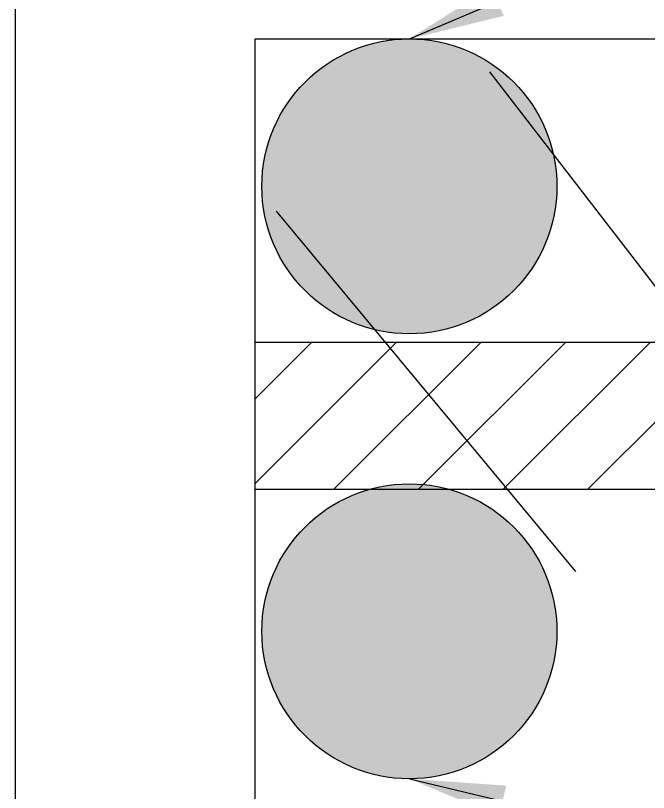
# Model space of a CAD drawing. Header units: inches. Extents: x -5142662 to -4941318, y -3361958 to -3160563.
# Drawn here: x -5042013.95 to -5042000.74, y -3261232.16 to -3261215.93 of the extents above; entities that cross this region are included whole.
import ezdxf

# ---------------------------------------------------------------- set-up
doc = ezdxf.new("R2010")
doc.units = ezdxf.units.IN
doc.header["$LTSCALE"] = 2
doc.header["$MEASUREMENT"] = 0
doc.layers.add('DIM', color=5, linetype='CONTINUOUS')
doc.layers.add('WAll', color=20, linetype='CONTINUOUS')
for name, color, linetype, lineweight in [('OUTLINE', 1, 'CONTINUOUS', 25), ('REN', 242, 'CONTINUOUS', 30), ('TEXT', 181, 'CONTINUOUS', 25)]:
    doc.layers.add(name, color=color, linetype=linetype, lineweight=lineweight)
doc.styles.get("Standard").update_dxf_attribs({"font": 'ARIALN.TTF'})
doc.dimstyles.get("Standard").update_dxf_attribs({"dimtxt": 0.18, "dimasz": 0.18, "dimexe": 0.18, "dimexo": 0.0625, "dimgap": 0.09, "dimtad": 0, "dimtih": 1, "dimtoh": 1, "dimdec": 4, "dimzin": 0, "dimdsep": 46, "dimtxsty": 'Standard', "dimcen": 0.09, "dimadec": 0, "dimazin": 0, "dimtfac": 1, "dimtdec": 4, "dimtofl": 0, "dimtmove": 0, "dimatfit": 3, "dimfxl": 1, "dimtolj": 1, "dimtzin": 0, "dimarcsym": 0})

# ---------------------------------------------------------------- blocks, each defined once
blk = doc.blocks.new('JGKJFKFNF')
at = {"layer": 'OUTLINE'}
h = blk.add_hatch(color=256, dxfattribs=at)
h.dxf.hatch_style = 1
h.paths.add_polyline_path([(137076.452, -31599.4, 1), (137082.612, -31599.4, 1)])
h = blk.add_hatch(color=256, dxfattribs=at)
h.dxf.hatch_style = 1
h.paths.add_polyline_path([(137076.452, -31608.692, 1), (137082.612, -31608.692, 1)])
at = {"layer": 'TEXT'}
h = blk.add_hatch(dxfattribs=at)
h.set_pattern_fill('ANSI31', color=0, scale=10)
h.set_pattern_definition([(45, (34674.0915, -27340.7171), (-0.883883476, 0.883883476), [])])
h.paths.add_polyline_path([(137114.31, -31605.727), (137114.31, -31602.653), (137076.31, -31602.653), (137076.31, -31605.727)])
at = {"layer": 'REN', "lineweight": 30, "ltscale": 0.75}
for p, q in [((137076.31, -31596.32), (137114.31, -31596.32)), ((137076.31, -31684.388), (137076.31, -31596.32)), ((137081.203, -31597.009), (137087.537, -31605.217)), ((137076.752, -31599.916), (137083.001, -31607.44))]:
    blk.add_line(p, q, dxfattribs=at)
at = {"layer": 'TEXT', "color": 0}
for p, q in [((137076.31, -31602.653), (137114.31, -31602.653)), ((137076.31, -31605.727), (137114.31, -31605.727))]:
    blk.add_line(p, q, dxfattribs=at)
at = {"layer": 'TEXT'}
blk.add_lwpolyline([(137071.31, -31591.32), (137119.31, -31591.32), (137119.31, -31689.388), (137071.31, -31689.388)], close=True, dxfattribs=at)
at = {"layer": 'WAll', "lineweight": -2}
for centre in [(137079.532, -31599.4), (137079.532, -31608.692)]:
    blk.add_circle(centre, 3.08, dxfattribs=at)
at = {"layer": 'DIM'}
for points in [[(137079.532, -31596.32), (137122.877, -31577.886), (137156.323, -31577.886)], [(137079.532, -31611.772), (137122.877, -31622.099), (137156.323, -31616.9)]]:
    blk.add_leader(points, dimstyle='Standard', override={"dimasz": 2, "dimgap": 2}, dxfattribs=at)

msp = doc.modelspace()

# ---------------------------------------------------------------- block references
at = {"layer": 'WAll'}
msp.add_blockref('JGKJFKFNF', (-5179085.259, -3229620.101), dxfattribs=at)

doc.saveas('drawing.dxf')
